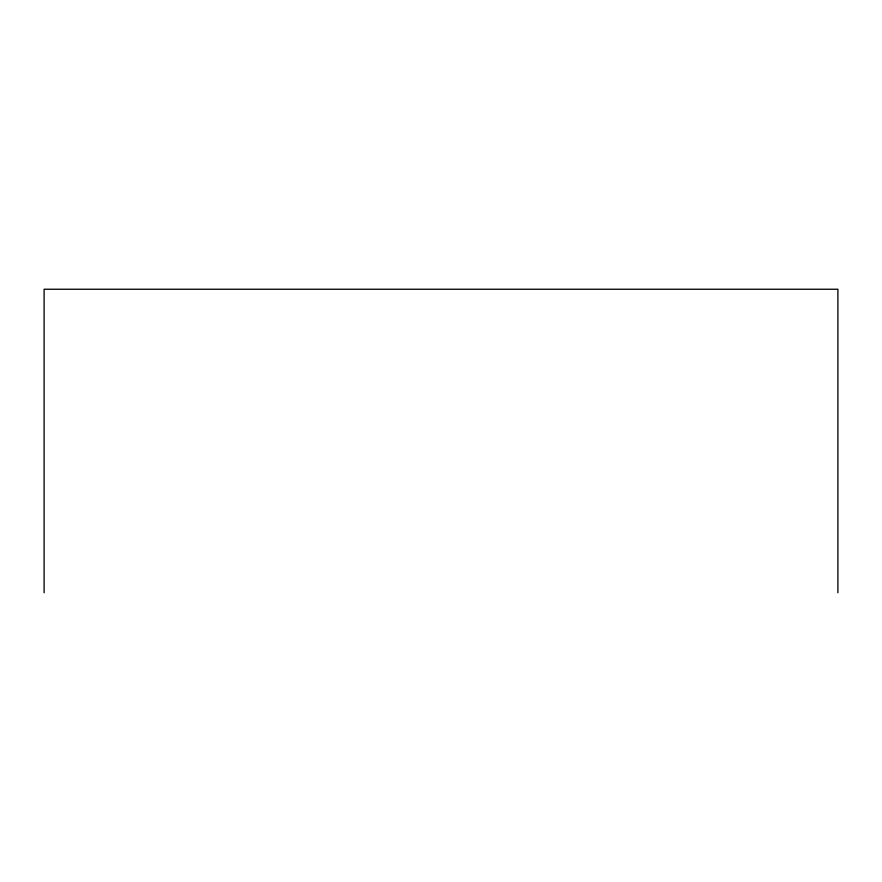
<?xml version="1.0" encoding="UTF-8"?>
<svg xmlns="http://www.w3.org/2000/svg" width="882" height="882" viewBox="0 0 882 882"><rect width="100%" height="100%" fill="white"/><g stroke="black" fill="none" stroke-linecap="round" stroke-linejoin="round"><path stroke-width="1.32" d="M837.9 592.759L837.9 289.241L44.1 289.241L44.1 592.759"/></g></svg>
